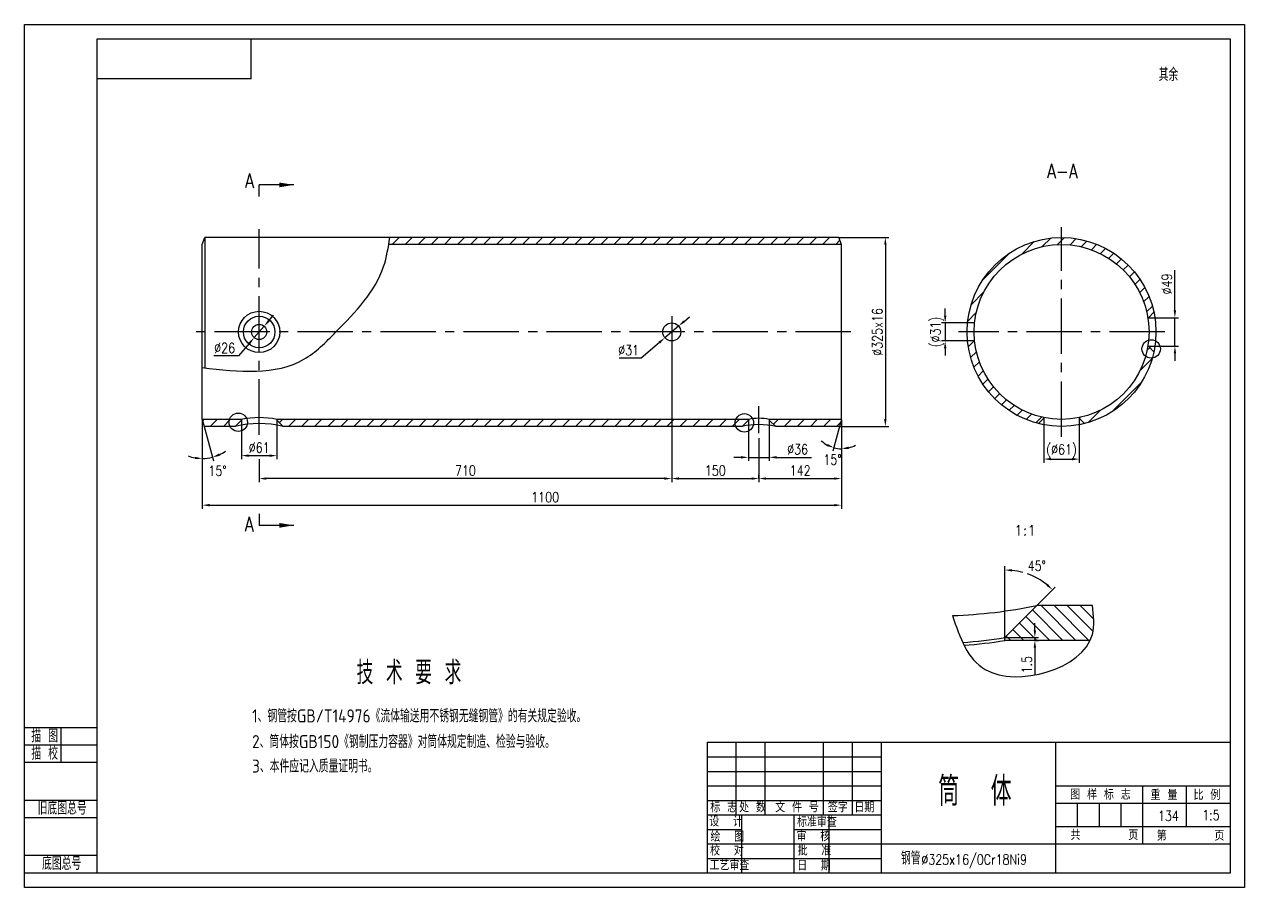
# Model space of a CAD drawing. Header units: millimetres. Extents: x 0 to 1761, y 0 to 1006.
# Drawn here: x 440 to 860, y 709 to 1006 of the extents above; entities that cross this region are included whole.
import ezdxf

# ---------------------------------------------------------------- set-up
doc = ezdxf.new("R2010")
doc.units = ezdxf.units.MM
doc.linetypes.add('CENTER2', pattern=[28.575, 19.05, -3.175, 3.175, -3.175])
doc.styles.add('HZXT', font='gbenor.shx', dxfattribs={"bigfont": 'gbcbig.shx'})
doc.styles.get("Standard").update_dxf_attribs({"font": 'txt.shx', "width": 0.8, "height": 3.5})
doc.dimstyles.new('AM_GB', dxfattribs={"dimtxt": 3.5, "dimasz": 2.5, "dimexe": 1.25, "dimexo": 0, "dimgap": 1, "dimtad": 1, "dimdsep": 46, "dimtxsty": 'Standard', "dimcen": 0, "dimclrd": 4, "dimclre": 4, "dimclrt": 3, "dimadec": 0, "dimazin": 2, "dimtp": 0.1, "dimtm": 0.1, "dimtfac": 0.71, "dimtmove": 0, "dimatfit": 0, "dimfxl": 0, "dimlwd": -1, "dimlwe": -1, "dimarcsym": 0})
doc.dimstyles.new('AM_GB$3', dxfattribs={"dimtxt": 3.5, "dimasz": 2.5, "dimexe": 1.25, "dimexo": 0, "dimgap": 1, "dimtad": 1, "dimtoh": 1, "dimdsep": 46, "dimtxsty": 'Standard', "dimcen": 0, "dimclrd": 4, "dimclre": 4, "dimclrt": 3, "dimadec": 0, "dimazin": 2, "dimtp": 0.1, "dimtm": 0.1, "dimtfac": 0.71, "dimtofl": 0, "dimtmove": 0, "dimatfit": 0, "dimfxl": 0, "dimlwd": -1, "dimlwe": -1, "dimarcsym": 0})
doc.dimstyles.new('AM_GB$7', dxfattribs={"dimtxt": 5, "dimasz": 2.5, "dimexe": 1.25, "dimexo": 0, "dimgap": 1, "dimtad": 1, "dimdsep": 46, "dimtxsty": 'Standard', "dimcen": 0, "dimclrd": 4, "dimclre": 4, "dimclrt": 3, "dimadec": 0, "dimazin": 2, "dimtp": 0.1, "dimtm": 0.1, "dimtfac": 0.71, "dimtmove": 0, "dimatfit": 0, "dimfxl": 0, "dimlwd": -1, "dimlwe": -1, "dimarcsym": 0})

# ---------------------------------------------------------------- blocks, each defined once
blk = doc.blocks.new('*D80')
at = {"color": 4, "transparency": 16777216}
for p, q in [((777.45, 795.03), (777.45, 819.54)), ((788.45, 806.03), (794.78, 812.36))]:
    blk.add_line(p, q, dxfattribs=at)
for start, end in [(74.3943, 83.8375), (51.1625, 70.4776)]:
    blk.add_arc((777.45, 795.03), 23.25, start, end, dxfattribs=at)
for points in [[(779.93, 817.74), (779.97, 818.57), (777.45, 818.29)], [(792.31, 813.46), (791.76, 812.84), (793.9, 811.48)]]:
    blk.add_solid(points, dxfattribs=at)
at = {"layer": 'Defpoints', "color": 0, "transparency": 16777216}
for p in [(783.47, 817.5), (788.45, 806.03), (777.45, 795.03), (777.45, 795.03), (777.45, 794.03)]:
    blk.add_point(p, dxfattribs=at)
at = {"color": 3, "transparency": 16777216, "insert": (788.44, 819.7), "char_height": 3.5, "attachment_point": 5}
blk.add_mtext('45°', dxfattribs=at)
blk = doc.blocks.new('*D6')
at = {"color": 4, "transparency": 16777216}
for p, q in [((787.8, 797.53), (787.8, 800.03)), ((777.45, 795.03), (789.05, 795.03)), ((787.8, 795.03), (787.8, 794.03)), ((787.8, 794.03), (789.05, 794.03)), ((787.8, 791.53), (787.8, 782.37))]:
    blk.add_line(p, q, dxfattribs=at)
for points in [[(787.39, 797.53), (788.22, 797.53), (787.8, 795.03)], [(787.39, 791.53), (788.22, 791.53), (787.8, 794.03)]]:
    blk.add_solid(points, dxfattribs=at)
at = {"layer": 'Defpoints', "color": 0, "transparency": 16777216}
for p in [(777.45, 795.03), (787.8, 795.03), (787.8, 794.03)]:
    blk.add_point(p, dxfattribs=at)
at = {"color": 3, "transparency": 16777216, "insert": (785.05, 785.7), "char_height": 3.5, "attachment_point": 5, "rotation": 90}
blk.add_mtext('1.5', dxfattribs=at)
blk = doc.blocks.new('*D90')
at = {"color": 4, "transparency": 16777216}
for p, q in [((662.81, 893.09), (662.81, 848.49)), ((520.81, 856.39), (520.81, 848.49)), ((660.31, 849.74), (523.31, 849.74))]:
    blk.add_line(p, q, dxfattribs=at)
for points in [[(523.31, 850.15), (523.31, 849.32), (520.81, 849.74)], [(660.31, 850.15), (660.31, 849.32), (662.81, 849.74)]]:
    blk.add_solid(points, dxfattribs=at)
at = {"layer": 'Defpoints', "color": 0, "transparency": 16777216}
for p in [(662.81, 893.09), (520.81, 856.39), (520.81, 849.74)]:
    blk.add_point(p, dxfattribs=at)
at = {"color": 3, "transparency": 16777216, "insert": (591.81, 852.49), "char_height": 3.5, "attachment_point": 5}
blk.add_mtext('710', dxfattribs=at)
blk = doc.blocks.new('*D91')
at = {"color": 4, "transparency": 16777216}
for p, q in [((501.24, 870.08), (501.24, 839.33)), ((721.24, 870.08), (721.24, 839.33)), ((503.74, 840.58), (718.74, 840.58))]:
    blk.add_line(p, q, dxfattribs=at)
for points in [[(503.74, 841), (503.74, 840.17), (501.24, 840.58)], [(718.74, 841), (718.74, 840.17), (721.24, 840.58)]]:
    blk.add_solid(points, dxfattribs=at)
at = {"layer": 'Defpoints', "color": 0, "transparency": 16777216}
for p in [(501.24, 870.08), (721.24, 870.08), (721.24, 840.58)]:
    blk.add_point(p, dxfattribs=at)
at = {"color": 3, "transparency": 16777216, "insert": (619.24, 843.33), "char_height": 3.5, "attachment_point": 5}
blk.add_mtext('1100', dxfattribs=at)
blk = doc.blocks.new('*D93')
at = {"color": 4, "transparency": 16777216}
for p, q in [((514.71, 869.88), (514.71, 856.37)), ((526.91, 869.88), (526.91, 856.37)), ((517.21, 857.62), (524.41, 857.62))]:
    blk.add_line(p, q, dxfattribs=at)
for points in [[(517.21, 858.03), (517.21, 857.2), (514.71, 857.62)], [(524.41, 858.03), (524.41, 857.2), (526.91, 857.62)]]:
    blk.add_solid(points, dxfattribs=at)
at = {"layer": 'Defpoints', "color": 0, "transparency": 16777216}
for p in [(514.71, 869.88), (526.91, 869.88), (526.91, 857.62)]:
    blk.add_point(p, dxfattribs=at)
at = {"color": 3, "transparency": 16777216, "insert": (520.81, 860.37), "char_height": 3.5, "attachment_point": 5}
blk.add_mtext('%%c61', dxfattribs=at)
blk = doc.blocks.new('*D94')
at = {"color": 4, "transparency": 16777216}
for p, q in [((524.15, 904.04), (525.79, 905.92)), ((522.51, 902.15), (519.11, 898.22)), ((517.47, 896.33), (513.64, 891.92)), ((513.64, 891.92), (505.17, 891.92))]:
    blk.add_line(p, q, dxfattribs=at)
for points in [[(523.84, 904.31), (524.47, 903.76), (522.51, 902.15)], [(517.15, 896.6), (517.78, 896.06), (519.11, 898.22)]]:
    blk.add_solid(points, dxfattribs=at)
at = {"layer": 'Defpoints', "color": 0, "transparency": 16777216}
for p in [(522.51, 902.15), (519.11, 898.22)]:
    blk.add_point(p, dxfattribs=at)
at = {"color": 3, "transparency": 16777216, "insert": (508.91, 894.67), "char_height": 3.5, "attachment_point": 5}
blk.add_mtext('∅26', dxfattribs=at)
blk = doc.blocks.new('*D95')
at = {"color": 4, "transparency": 16777216}
for p, q in [((662.81, 893.09), (662.81, 848.49)), ((665.31, 849.74), (690.31, 849.74)), ((692.81, 849.74), (692.81, 850.99))]:
    blk.add_line(p, q, dxfattribs=at)
for points in [[(665.31, 850.15), (665.31, 849.32), (662.81, 849.74)], [(690.31, 850.15), (690.31, 849.32), (692.81, 849.74)]]:
    blk.add_solid(points, dxfattribs=at)
at = {"layer": 'Defpoints', "color": 0, "transparency": 16777216}
for p in [(662.81, 893.09), (692.81, 849.74), (692.81, 849.74)]:
    blk.add_point(p, dxfattribs=at)
at = {"color": 3, "transparency": 16777216, "insert": (677.81, 852.49), "char_height": 3.5, "attachment_point": 5}
blk.add_mtext('150', dxfattribs=at)
blk = doc.blocks.new('*D96')
at = {"color": 4, "transparency": 16777216}
for p, q in [((721.24, 870.08), (721.24, 858.75)), ((720.6, 867.68), (718.31, 859.14))]:
    blk.add_line(p, q, dxfattribs=at)
for start, end in [(226.5124, 240.7562), (284.2438, 298.4876), (255, 270)]:
    blk.add_arc((721.24, 870.08), 10.08, start, end, dxfattribs=at)
for points in [[(716.48, 861.67), (716.16, 860.9), (718.64, 860.35)], [(723.78, 859.9), (723.67, 860.73), (721.24, 860)]]:
    blk.add_solid(points, dxfattribs=at)
at = {"layer": 'Defpoints', "color": 0, "transparency": 16777216}
for p in [(721.24, 930.28), (721.24, 870.08), (721.24, 870.08), (720.6, 867.68), (720.37, 860.04)]:
    blk.add_point(p, dxfattribs=at)
at = {"color": 3, "transparency": 16777216, "insert": (718.15, 856.23), "char_height": 3.5, "attachment_point": 5}
blk.add_mtext('15°', dxfattribs=at)
blk = doc.blocks.new('*D97')
at = {"color": 4, "transparency": 16777216}
for p, q in [((720.37, 932.68), (737.6, 932.68)), ((736.35, 930.18), (736.35, 870.18)), ((720.37, 867.68), (737.6, 867.68))]:
    blk.add_line(p, q, dxfattribs=at)
for points in [[(735.93, 930.18), (736.76, 930.18), (736.35, 932.68)], [(735.93, 870.18), (736.76, 870.18), (736.35, 867.68)]]:
    blk.add_solid(points, dxfattribs=at)
at = {"layer": 'Defpoints', "color": 0, "transparency": 16777216}
for p in [(720.37, 932.68), (720.37, 867.68), (736.35, 867.68)]:
    blk.add_point(p, dxfattribs=at)
at = {"color": 3, "transparency": 16777216, "insert": (733.6, 900.18), "char_height": 3.5, "attachment_point": 5, "rotation": 90}
blk.add_mtext('%%c325x16', dxfattribs=at)
blk = doc.blocks.new('*D7')
at = {"color": 4, "transparency": 16777216}
for p, q in [((721.24, 870.08), (721.24, 848.49)), ((692.81, 863.64), (692.81, 848.49)), ((695.31, 849.74), (718.74, 849.74))]:
    blk.add_line(p, q, dxfattribs=at)
for points in [[(695.31, 850.15), (695.31, 849.32), (692.81, 849.74)], [(718.74, 850.15), (718.74, 849.32), (721.24, 849.74)]]:
    blk.add_solid(points, dxfattribs=at)
at = {"layer": 'Defpoints', "color": 0, "transparency": 16777216}
for p in [(721.24, 870.08), (692.81, 863.64), (721.24, 849.74)]:
    blk.add_point(p, dxfattribs=at)
at = {"color": 3, "transparency": 16777216, "insert": (707.03, 852.49), "char_height": 3.5, "attachment_point": 5}
blk.add_mtext('142', dxfattribs=at)
blk = doc.blocks.new('*D98')
at = {"color": 4, "transparency": 16777216}
for p, q in [((689.21, 869.88), (689.21, 855.79)), ((696.41, 869.88), (696.41, 855.79)), ((686.71, 857.04), (684.21, 857.04)), ((689.21, 857.04), (696.41, 857.04)), ((698.91, 857.04), (710.88, 857.04))]:
    blk.add_line(p, q, dxfattribs=at)
for points in [[(686.71, 857.46), (686.71, 856.62), (689.21, 857.04)], [(698.91, 857.46), (698.91, 856.62), (696.41, 857.04)]]:
    blk.add_solid(points, dxfattribs=at)
at = {"layer": 'Defpoints', "color": 0, "transparency": 16777216}
for p in [(689.21, 869.88), (696.41, 869.88), (696.41, 857.04)]:
    blk.add_point(p, dxfattribs=at)
at = {"color": 3, "transparency": 16777216, "insert": (706.14, 859.79), "char_height": 3.5, "attachment_point": 5}
blk.add_mtext('%%c36', dxfattribs=at)
blk = doc.blocks.new('*D99')
at = {"color": 4, "transparency": 16777216}
for p, q in [((667.07, 903.82), (668.97, 905.44)), ((665.17, 902.2), (660.45, 898.17)), ((658.55, 896.55), (652.25, 891.17)), ((652.25, 891.17), (644.71, 891.17))]:
    blk.add_line(p, q, dxfattribs=at)
for points in [[(666.8, 904.14), (667.34, 903.5), (665.17, 902.2)], [(658.28, 896.87), (658.82, 896.23), (660.45, 898.17)]]:
    blk.add_solid(points, dxfattribs=at)
at = {"layer": 'Defpoints', "color": 0, "transparency": 16777216}
for p in [(665.17, 902.2), (660.45, 898.17)]:
    blk.add_point(p, dxfattribs=at)
at = {"color": 3, "transparency": 16777216, "insert": (647.98, 893.92), "char_height": 3.5, "attachment_point": 5}
blk.add_mtext('∅31', dxfattribs=at)
blk = doc.blocks.new('*D100')
at = {"color": 4, "transparency": 16777216}
for p, q in [((756.94, 905.78), (756.94, 908.28)), ((764.65, 903.28), (755.69, 903.28)), ((756.94, 903.28), (756.94, 897.08)), ((764.65, 897.08), (755.69, 897.08)), ((756.94, 894.58), (756.94, 892.08))]:
    blk.add_line(p, q, dxfattribs=at)
for points in [[(756.53, 905.78), (757.36, 905.78), (756.94, 903.28)], [(756.53, 894.58), (757.36, 894.58), (756.94, 897.08)]]:
    blk.add_solid(points, dxfattribs=at)
at = {"layer": 'Defpoints', "color": 0, "transparency": 16777216}
for p in [(764.65, 903.28), (756.94, 897.08), (764.65, 897.08)]:
    blk.add_point(p, dxfattribs=at)
at = {"color": 3, "transparency": 16777216, "insert": (754.19, 900.18), "char_height": 3.5, "attachment_point": 5, "rotation": 90}
blk.add_mtext('(%%c31)', dxfattribs=at)
blk = doc.blocks.new('*D101')
at = {"color": 4, "transparency": 16777216}
for p, q in [((790.9, 870.51), (790.9, 855.18)), ((803.1, 870.51), (803.1, 855.18)), ((793.4, 856.43), (800.6, 856.43))]:
    blk.add_line(p, q, dxfattribs=at)
for points in [[(793.4, 856.85), (793.4, 856.02), (790.9, 856.43)], [(800.6, 856.85), (800.6, 856.02), (803.1, 856.43)]]:
    blk.add_solid(points, dxfattribs=at)
at = {"layer": 'Defpoints', "color": 0, "transparency": 16777216}
for p in [(790.9, 870.51), (803.1, 870.51), (803.1, 856.43)]:
    blk.add_point(p, dxfattribs=at)
at = {"color": 3, "transparency": 16777216, "insert": (797, 859.18), "char_height": 3.5, "attachment_point": 5}
blk.add_mtext('(%%c61)', dxfattribs=at)
blk = doc.blocks.new('*D102')
at = {"color": 4, "transparency": 16777216}
for p, q in [((836.01, 907.58), (836.01, 921.42)), ((826.9, 905.08), (837.26, 905.08)), ((836.01, 895.28), (836.01, 905.08)), ((826.9, 895.28), (837.26, 895.28)), ((836.01, 892.78), (836.01, 890.28))]:
    blk.add_line(p, q, dxfattribs=at)
for points in [[(835.6, 907.58), (836.43, 907.58), (836.01, 905.08)], [(835.6, 892.78), (836.43, 892.78), (836.01, 895.28)]]:
    blk.add_solid(points, dxfattribs=at)
at = {"layer": 'Defpoints', "color": 0, "transparency": 16777216}
for p in [(826.9, 905.08), (836.01, 905.08), (826.9, 895.28)]:
    blk.add_point(p, dxfattribs=at)
at = {"color": 3, "transparency": 16777216, "insert": (833.26, 916.68), "char_height": 3.5, "attachment_point": 5, "rotation": 90}
blk.add_mtext('%%c49', dxfattribs=at)
blk = doc.blocks.new('*D139')
at = {"color": 4, "transparency": 16777216}
for p, q in [((501.24, 870.08), (501.24, 855.35)), ((501.89, 867.68), (505.06, 855.85))]:
    blk.add_line(p, q, dxfattribs=at)
for start, end in [(248.7265, 259.3632), (270, 285), (295.6368, 306.2735)]:
    blk.add_arc((501.24, 870.08), 13.49, start, end, dxfattribs=at)
for points in [[(498.79, 857.24), (498.72, 856.42), (501.24, 856.6)], [(507.22, 857.54), (506.93, 858.32), (504.74, 857.06)]]:
    blk.add_solid(points, dxfattribs=at)
at = {"layer": 'Defpoints', "color": 0, "transparency": 16777216}
for p in [(501.24, 930.28), (501.24, 870.08), (501.24, 870.08), (501.89, 867.68), (502.42, 856.65)]:
    blk.add_point(p, dxfattribs=at)
at = {"color": 3, "transparency": 16777216, "insert": (506.46, 852.4), "char_height": 3.5, "attachment_point": 5}
blk.add_mtext('15°', dxfattribs=at)

msp = doc.modelspace()

# ---------------------------------------------------------------- hatches: boundary and pattern name
h = msp.add_hatch()
h.set_pattern_fill('ANSI31', color=4, style=0)
edge = h.paths.add_edge_path()
edge.add_line((720.3712, 932.6842), (565.8053, 932.6842))
edge.add_spline(control_points=[(565.8053, 932.6842), (565.677, 931.8832), (565.5486, 931.0822), (565.4135, 930.2842)], knot_values=[85.25375223, 85.25375223, 85.25375223, 85.25375223, 87.65771569, 87.65771569, 87.65771569, 87.65771569], degree=3, periodic=0)
edge.add_line((565.4135, 930.2842), (721.2447, 930.2842))
edge.add_line((721.2447, 930.2842), (720.3712, 932.6842))
h.paths.add_polyline_path([(721.2447, 870.0842), (696.4102, 870.0842), (696.4102, 869.8842), (698.6102, 867.6842), (720.6017, 867.6842)])
h.paths.add_polyline_path([(689.2102, 869.8842), (689.2102, 870.0842), (684.8572, 870.0842, 0.09607757), (684.6273, 868.8989, 0.09860457), (684.8692, 867.6842), (687.0102, 867.6842)])
h.paths.add_polyline_path([(684.8572, 870.0842), (526.9102, 870.0842), (526.9102, 869.8842), (529.1102, 867.6842), (684.8692, 867.6842, -0.09860457), (684.6273, 868.8989, -0.09607757)])
h.paths.add_polyline_path([(514.7102, 869.8842), (514.7102, 870.0842), (510.6, 870.0842, 0.07775085), (510.4485, 869.1158, 0.11765189), (510.7901, 867.6842), (512.5102, 867.6842)])
h.paths.add_polyline_path([(510.4485, 869.1158, -0.07775085), (510.6, 870.0842), (501.2447, 870.0842), (501.8878, 867.6842), (510.7901, 867.6842, -0.11765189)])
h = msp.add_hatch()
h.set_pattern_fill('ANSI31', color=4, style=0)
h.paths.add_polyline_path([(828.2301, 891.195, -0.19656965), (825.9133, 891.8227, -0.27816663), (803.098, 870.7088), (803.098, 870.5088), (804.9378, 868.6689, 0.26702639)])
h.paths.add_polyline_path([(828.7818, 893.3989), (826.8965, 895.2842), (826.6965, 895.2842, -0.0295024), (825.9133, 891.8227, 0.19656965), (828.2301, 891.195, 0.01748122)])
h.paths.add_polyline_path([(796.998, 932.6842), (796.998, 930.2842, -0.36709178), (826.6965, 905.0842), (826.8965, 905.0842), (828.7818, 906.9695, 0.35386917)])
h.paths.add_polyline_path([(796.998, 930.2842), (796.998, 932.6842, 0.38650238), (764.6462, 903.2842), (767.0581, 903.2842, -0.38430778)])
h.paths.add_polyline_path([(767.0581, 897.0842), (764.6462, 897.0842, 0.31715127), (789.0582, 868.6689), (790.898, 870.5088), (790.898, 870.7088, -0.32683203)])
h = msp.add_hatch()
h.set_pattern_fill('ANSI31', color=4, angle=90, style=0)
h.set_pattern_definition([(135, (28.5987, -85), (-2.245064, -2.245064), [])])
edge = h.paths.add_edge_path()
edge.add_spline(control_points=[(806.8264, 794.0345), (807.1505, 794.7044), (808.5467, 798.3767), (808.0287, 802.6032), (807.6081, 806.0345)], knot_values=[58.21495864, 58.21495864, 58.21495864, 58.21495864, 60.51614759, 70.44460354, 70.44460354, 70.44460354, 70.44460354], degree=3, periodic=0)
edge.add_line((807.6081, 806.0345), (788.4516, 806.0345))
edge.add_line((788.4516, 806.0345), (777.4516, 795.0345))
edge.add_line((777.4516, 795.0345), (777.4516, 794.0345))
edge.add_line((777.4516, 794.0345), (806.8264, 794.0345))

# ---------------------------------------------------------------- linework, layer by layer
at = {"color": 4}
for p, q in [((518.0978, 987.2739), (518.0978, 1001)), ((518.0978, 987.2739), (465, 987.2739)), ((465, 764), (440, 764)), ((452.5, 764), (452.5, 752)), ((465, 758), (440, 758)), ((685, 734), (685, 759)), ((695, 734), (695, 759)), ((715, 734), (715, 759)), ((725, 734), (725, 759)), ((735, 714), (735, 759)), ((795, 714), (795, 759)), ((465, 752), (440, 752)), ((675, 754), (735, 754)), ((675, 749), (735, 749)), ((675, 744), (735, 744)), ((795, 744), (855, 744)), ((825, 724), (825, 744)), ((840, 730), (840, 744)), ((465, 739), (440, 739)), ((675, 739), (735, 739)), ((795, 738), (855, 738)), ((802.5, 730), (802.5, 738)), ((810, 730), (810, 738)), ((817.5, 730), (817.5, 738)), ((465, 733), (440, 733)), ((675, 734), (735, 734)), ((687, 714), (687, 734)), ((705, 714), (705, 734)), ((717, 714), (717, 734)), ((675, 729), (687, 729)), ((705, 729), (735, 729)), ((795, 730), (855, 730)), ((675, 724), (855, 724)), ((465, 720), (440, 720)), ((675, 719), (735, 719)), ((465, 714), (440, 714))]:
    msp.add_line(p, q, dxfattribs=at)
for p, q in [((520.8102, 946.7806), (520.8102, 950.7785)), ((501.2447, 930.2842), (502.1183, 932.6842)), ((720.3712, 932.6842), (502.1183, 932.6842)), ((502.1183, 932.6842), (502.1183, 887.8021)), ((721.2447, 930.2842), (720.3712, 932.6842)), ((501.2447, 870.0842), (501.2447, 930.2842)), ((721.2447, 930.2842), (565.4135, 930.2842)), ((721.2447, 870.0842), (721.2447, 930.2842)), ((767.0581, 903.2842), (764.6462, 903.2842)), ((826.6965, 905.0842), (826.8965, 905.0842)), ((826.8965, 905.0842), (828.7818, 906.9695)), ((767.0581, 897.0842), (764.6462, 897.0842)), ((826.6965, 895.2842), (826.8965, 895.2842)), ((826.8965, 895.2842), (828.7818, 893.3989)), ((514.7102, 870.0842), (501.2447, 870.0842)), ((501.2447, 870.0842), (501.8878, 867.6842)), ((514.7102, 869.8842), (512.5102, 867.6842)), ((514.7102, 870.0842), (514.7102, 869.8842)), ((689.2102, 870.0842), (526.9102, 870.0842)), ((526.9102, 870.0842), (526.9102, 869.8842)), ((526.9102, 869.8842), (529.1102, 867.6842)), ((689.2102, 869.8842), (687.0102, 867.6842)), ((689.2102, 870.0842), (689.2102, 869.8842)), ((721.2447, 870.0842), (696.4102, 870.0842)), ((696.4102, 870.0842), (696.4102, 869.8842)), ((696.4102, 869.8842), (698.6102, 867.6842)), ((721.2447, 870.0842), (720.6017, 867.6842)), ((790.898, 870.5088), (789.0582, 868.6689)), ((790.898, 870.7088), (790.898, 870.5088)), ((803.098, 870.7088), (803.098, 870.5088)), ((803.098, 870.5088), (804.9378, 868.6689)), ((512.5102, 867.6842), (501.8878, 867.6842)), ((687.0102, 867.6842), (529.1102, 867.6842)), ((720.6017, 867.6842), (698.6102, 867.6842)), ((520.8102, 837.6372), (520.8102, 833.6393)), ((777.4516, 795.0345), (788.4516, 806.0345)), ((807.6081, 806.0345), (788.4516, 806.0345)), ((777.4516, 794.0345), (777.4516, 795.0345)), ((806.8264, 794.0345), (777.4516, 794.0345)), ((675, 759), (855, 759)), ((675, 759), (675, 714))]:
    msp.add_line(p, q)
at = {"color": 1, "linetype": 'CENTER2'}
for p, q in [((520.8102, 864.8393), (520.8102, 935.5291)), ((796.998, 864.0999), (796.998, 936.2684)), ((662.8102, 905.5962), (662.8102, 893.0932)), ((724.5086, 900.1842), (497.1785, 900.1842)), ((832.5158, 900.1842), (761.4802, 900.1842)), ((692.8102, 865.3225), (692.8102, 874.6931))]:
    msp.add_line(p, q, dxfattribs=at)
at = {"color": 4}
msp.add_lwpolyline([(440, 1006), (860, 1006), (860, 709), (440, 709)], close=True, dxfattribs=at)
msp.add_lwpolyline([(465, 1001), (855, 1001), (855, 714), (465, 714)], close=True)
for centre, radius in [((796.998, 900.1842), 32.5), ((796.998, 900.1842), 30.1), ((520.8102, 900.1842), 7.1), ((520.8102, 900.1842), 5.432), ((662.8102, 900.1842), 3.1), ((520.8102, 900.1842), 2.6)]:
    msp.add_circle(centre, radius)
for centre in [(827.8391, 894.3415), (513.6192, 869.1158), (687.798, 868.8989)]:
    msp.add_circle(centre, 3.1707, dxfattribs=at)
for centre, radius, start, end in [((520.8102, 840.6088), 30.1, 78.307576, 101.692424), ((692.8102, 853.5662), 16.9057, 77.70499, 102.29501), ((520.8102, 833.199), 35.4699, 76.46725, 103.53275), ((692.8102, 841.1914), 27.1203, 77.651217, 102.348783), ((752.9516, 980.2059), 177.7525, 272.091964, 281.520345), ((752.9516, 943.5269), 150.5, 273.813013, 279.368916), ((752.9516, 942.5269), 150.5, 273.993559, 279.368916)]:
    msp.add_arc(centre, radius, start, end)
for points in [[(501.2447, 887.8973), (536.2296, 890.7811), (547.2303, 900.1842), (563.6453, 922.6822), (565.8053, 932.6842)], [(759.4402, 802.5719), (770.7479, 784.0211), (807.6081, 796.106), (807.6081, 806.0345)]]:
    msp.add_spline(points, degree=3, dxfattribs=at)

# ---------------------------------------------------------------- texts
at = {"color": 3, "style": 'HZXT'}
for s, height, p in [('其余', 4.5, (830.4368, 986.5065)), ('技 术 要 求', 8, (554.3367, 778.9565)), ('1、钢管按GB/T14976《流体输送用不锈钢无缝钢管》的有关规定验收。', 4.5, (518.3601, 765.8209)), ('描 图', 4.5, (442.3807, 758.9728)), ('2、筒体按GB150《钢制压力容器》对筒体规定制造、检验与验收。', 4.5, (518.3601, 756.9833)), ('描 校', 4.5, (442.3807, 752.9728)), ('3、本件应记入质量证明书。', 4.5, (518.3601, 748.5492)), ('筒  体', 10, (754.5609, 737.1407)), ('旧底图总号', 4.5, (444.5636, 734.0945)), ('标准审查', 3.6, (705.9471, 729.8563)), ('底图总号', 4.5, (446.0757, 715.0762)), ('工艺审查', 3.6, (675.8452, 714.9536)), ('钢管', 4.5, (741.7224, 716.8872))]:
    msp.add_text(s, height=height, dxfattribs=at).set_placement(p)
at = {"color": 3, "linetype": 'Continuous', "width": 0.8}
for s, height, p in [('A-A', 5, (791.9638, 953.07)), ('A', 5, (515.887, 949.7238)), ('A', 5, (515.8578, 831.5735)), ('%%c325x16/0Cr18Ni9', 3.5, (748.7292, 716.894))]:
    msp.add_text(s, height=height, dxfattribs=at).set_placement(p)
at = {"color": 3, "linetype": 'Continuous'}
msp.add_text('1:1', height=3.5, dxfattribs=at).set_placement((780.6766, 830.1517))
at = {"color": 3, "style": 'HZXT', "width": 1.2}
for s, p in [('图 样 标 志', (799.9691, 739.2608)), ('重 量', (827.6195, 739.1226)), ('比 例', (842.4028, 739.1226)), ('标 志', (676.0891, 734.8861)), ('处 数', (685.995, 734.8861)), ('文 件 号', (698.3997, 734.8861)), ('签字', (716.5254, 734.9189)), ('日期', (725.6691, 734.8861)), ('设  计', (675.7167, 730.0175)), ('绘  图', (676.1438, 724.7642)), ('审  核', (705.7857, 724.9314)), ('共       页', (800.0724, 725.3159)), ('第       页', (829.7512, 725.1159)), ('校  对', (676.0233, 719.9986)), ('批  准', (706.1471, 720.0065)), ('日  期', (706.0047, 714.8494))]:
    msp.add_text(s, height=3.6, dxfattribs=at).set_placement(p)
at = {"color": 3, "width": 0.8}
for s, p in [('134', (830.1719, 731.9326)), ('1:5', (845.4166, 732.1841))]:
    msp.add_text(s, height=3.5, dxfattribs=at).set_placement(p)

# ---------------------------------------------------------------- dimensions: what is measured, and where the dimension line sits
dim = msp.add_linear_dim(base=(736.3461, 867.6842), p1=(720.3712, 932.6842), p2=(720.3712, 867.6842), angle=90, text='%%c<>x16', dimstyle='AM_GB', override={"dimlfac": 5})
dim.commit()
dim.dimension.update_dxf_attribs({"geometry": '*D97', "text_midpoint": (733.5961, 900.1842)})
for base, line1, line2, override, picture, middle in [((502.4201, 856.6497), ((501.2447, 870.0842), (501.8878, 867.6842)), ((501.2447, 870.0842), (501.2447, 930.2842)), {"dimlfac": 1, "dimtmove": 1}, '*D139', (506.457, 852.4035)), ((720.366, 860.0403), ((721.2447, 870.0842), (721.2447, 930.2842)), ((721.2447, 870.0842), (720.6017, 867.6842)), {"dimtmove": 1}, '*D96', (718.1517, 856.2335)), ((783.4704, 817.4969), ((777.4516, 794.0345), (777.4516, 795.0345)), ((777.4516, 795.0345), (788.4516, 806.0345)), {"dimtmove": 1}, '*D80', (788.4408, 819.7024))]:
    dim = msp.add_angular_dim_2l(base=base, line1=line1, line2=line2, dimstyle='AM_GB', override=override)
    dim.commit()
    dim.dimension.update_dxf_attribs({"geometry": picture, "text_midpoint": middle, "dimtype": 162})
for base, p1, p2, angle, text, picture, middle in [((836.0143, 905.0842), (826.8965, 895.2842), (826.8965, 905.0842), 270, '%%c<>', '*D102', (836.0143, 916.6842)), ((756.9425, 897.0842), (764.6462, 903.2842), (764.6462, 897.0842), 90, '(%%c<>)', '*D100', (756.9425, 900.1842))]:
    dim = msp.add_linear_dim(base=base, p1=p1, p2=p2, angle=angle, text=text, dimstyle='AM_GB', override={"dimlfac": 5})
    dim.commit()
    dim.dimension.update_dxf_attribs({"geometry": picture, "text_midpoint": middle, "dimtype": 160})
for p1, p2, picture, middle in [((522.514, 902.1481), (519.1063, 898.2202), '*D94', (508.9076, 891.9204)), ((665.1684, 902.1963), (660.4519, 898.172), '*D99', (647.9808, 891.1716))]:
    dim = msp.add_diameter_dim_2p(p1=p1, p2=p2, dimstyle='AM_GB$3', override={"dimlfac": 5, "dimtofl": 1})
    dim.commit()
    dim.dimension.update_dxf_attribs({"geometry": picture, "text_midpoint": middle, "dimtype": 163})
for base, p2, picture, middle in [((520.8102, 849.7362), (520.8102, 856.386), '*D90', (591.8102, 852.4862)), ((692.8102, 849.7362), (692.8102, 849.7362), '*D95', (677.8102, 852.4862))]:
    dim = msp.add_linear_dim(base=base, p1=(662.8102, 893.0932), p2=p2, dimstyle='AM_GB', override={"dimlfac": 5})
    dim.commit()
    dim.dimension.update_dxf_attribs({"geometry": picture, "text_midpoint": middle})
dim = msp.add_linear_dim(base=(721.2447, 840.5828), p1=(501.2447, 870.0842), p2=(721.2447, 870.0842), dimstyle='AM_GB', override={"dimlfac": 5})
dim.commit()
dim.dimension.update_dxf_attribs({"geometry": '*D91', "text_midpoint": (619.2447, 840.5828), "dimtype": 160})
for base, p1, p2, text, picture, middle in [((526.9102, 857.617), (514.7102, 869.8842), (526.9102, 869.8842), '%%c<>', '*D93', (520.8102, 860.367)), ((721.2447, 849.7362), (692.8102, 863.6368), (721.2447, 870.0842), '142', '*D7', (707.0274, 852.4862))]:
    dim = msp.add_linear_dim(base=base, p1=p1, p2=p2, text=text, dimstyle='AM_GB', override={"dimlfac": 5})
    dim.commit()
    dim.dimension.update_dxf_attribs({"geometry": picture, "text_midpoint": middle})
for base, p1, p2, text, picture, middle in [((696.4102, 857.0387), (689.2102, 869.8842), (696.4102, 869.8842), '%%c<>', '*D98', (706.1435, 857.0387)), ((803.098, 856.4337), (790.898, 870.5088), (803.098, 870.5088), '(%%c<>)', '*D101', (796.998, 856.4337))]:
    dim = msp.add_linear_dim(base=base, p1=p1, p2=p2, text=text, dimstyle='AM_GB', override={"dimlfac": 5})
    dim.commit()
    dim.dimension.update_dxf_attribs({"geometry": picture, "text_midpoint": middle, "dimtype": 160})
dim = msp.add_linear_dim(base=(787.8026, 795.0345), p1=(787.8026, 794.0345), p2=(777.4516, 795.0345), angle=90, text='1.5', dimstyle='AM_GB')
dim.commit()
dim.dimension.update_dxf_attribs({"geometry": '*D6', "text_midpoint": (787.8026, 785.7011), "dimtype": 160})

# ---------------------------------------------------------------- leaders
for points in [[(532.71, 950.7785), (520.8102, 950.7785)], [(532.71, 833.6393), (520.8102, 833.6393)]]:
    msp.add_leader(points, dimstyle='AM_GB$7', override={"dimasz": 5, "dimgap": 1.5, "dimtad": 0})

doc.saveas('drawing.dxf')
